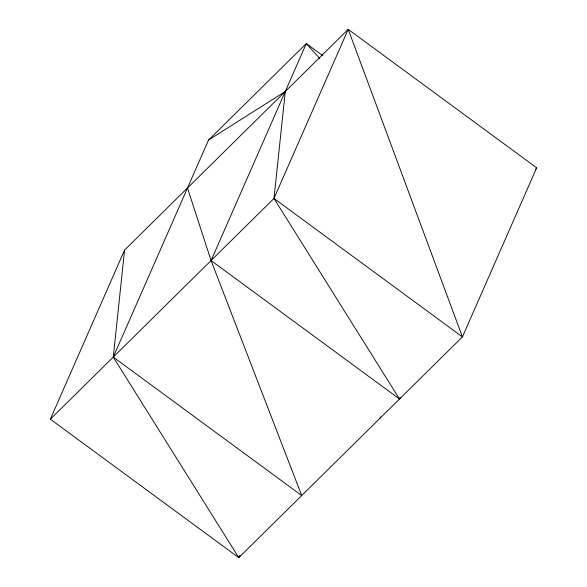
<?xml version="1.0" encoding="UTF-8"?>
<svg xmlns="http://www.w3.org/2000/svg" width="587" height="587" viewBox="0 0 587 587"><rect width="100%" height="100%" fill="white"/><g stroke="black" fill="none" stroke-linecap="round" stroke-linejoin="round"><path stroke-width="0.88" d="M124.569 250.091L113.262 357.087L238.784 557.65L462.431 336.909L536.657 167.801L348.216 29.35L124.569 250.091L50.343 419.199L238.784 557.65L240.171 555.309M400.429 397.458L399.505 399.013L273.982 198.457L285.289 91.462L208.532 140.073L113.262 357.087L301.711 495.538L211.063 260.562L187.495 187.987M273.982 198.457L348.216 29.35L462.431 336.909L273.982 198.457L50.343 419.199M238.784 557.65L239.518 555.977M379.738 418.531L380.464 416.873M400.239 397.34L399.505 399.013L211.063 260.562L306.326 43.548L322.586 55.486M535.74 169.357L536.657 167.801M208.532 140.073L306.326 43.548L319.768 58.509"/></g></svg>
